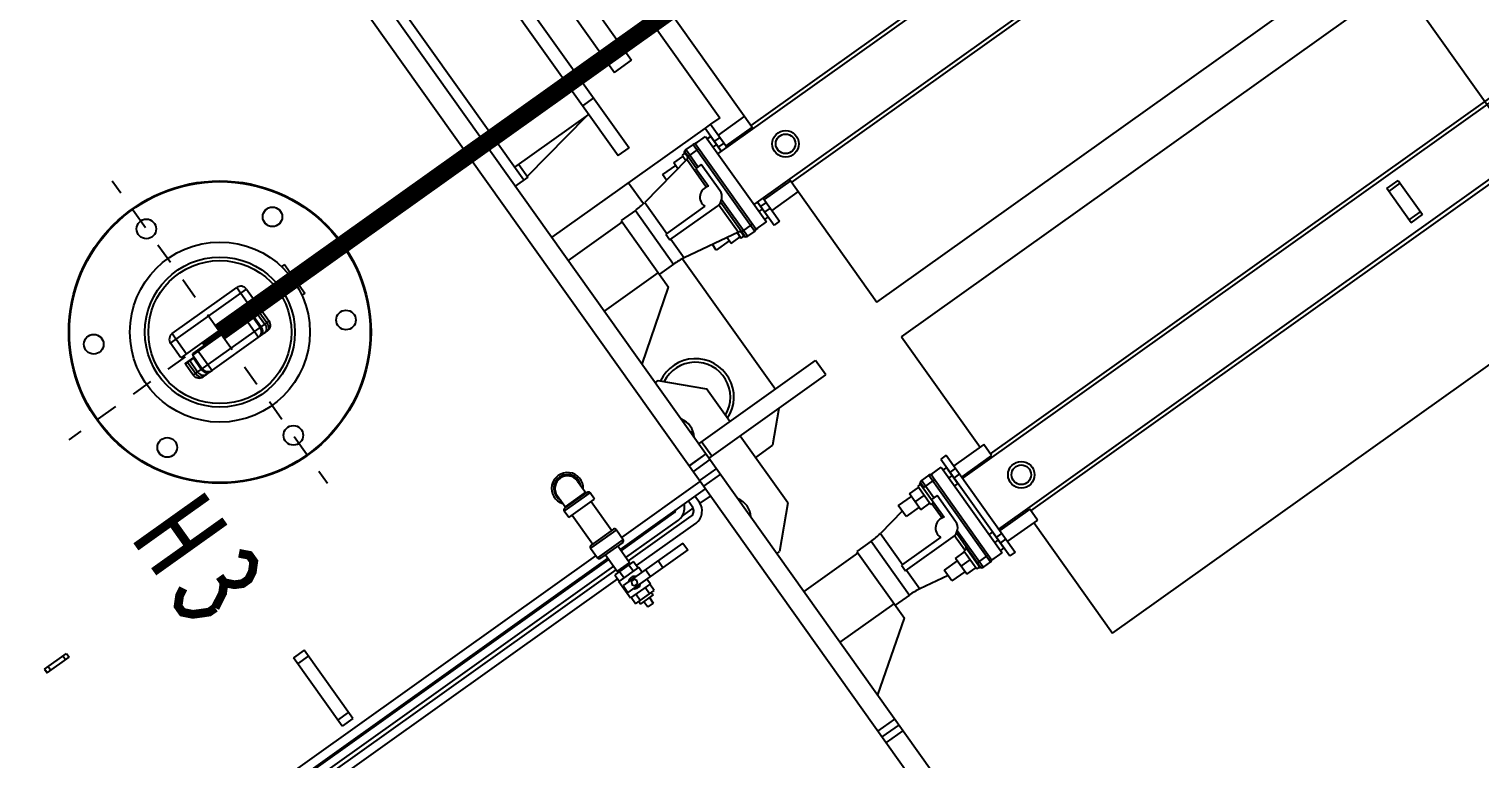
# Model space of a CAD drawing. Header units: feet. Extents: x 2321988 to 2329858, y 6722724 to 6730499.
# Drawn here: x 2326097.56 to 2326104.36, y 6726889.06 to 6726892.48 of the extents above; entities that cross this region are included whole.
import ezdxf

# ---------------------------------------------------------------- set-up
doc = ezdxf.new("R2010")
doc.units = ezdxf.units.FT
doc.header["$MEASUREMENT"] = 0
doc.header["$PDSIZE"] = 5
doc.linetypes.add('Midpoint Site Plan$0$CENTER', pattern=[2, 1.25, -0.25, 0.25, -0.25])
doc.layers.add('BESS Dimensions', color=3, linetype='Continuous')
doc.layers.add('C-BESS-EQUIPMENT', color=255, linetype='Continuous')
doc.styles.add('TG_DIMS', font='arial.ttf')
doc.dimstyles.new('TG-PROPOSED-ANNO', dxfattribs={"dimtxt": 0.1, "dimasz": 0.1, "dimexe": 0.05, "dimexo": 0.05, "dimgap": 0.02, "dimtad": 0, "dimtih": 1, "dimtoh": 1, "dimdsep": 46, "dimtxsty": 'TG_DIMS', "dimcen": 0, "dimclrd": 256, "dimclre": 256, "dimclrt": 256, "dimaunit": 1, "dimadec": 6, "dimazin": 2, "dimtfac": 1, "dimtofl": 0, "dimtmove": 1, "dimatfit": 3, "dimfxl": 1, "dimtolj": 1, "dimtzin": 0, "dimarcsym": 0})

# ---------------------------------------------------------------- blocks, each defined once
blk = doc.blocks.new('Midpoint Site Plan$0$A$Cc1a3344c')
at = {"linetype": 'Continuous'}
for p, q in [((2830.5, 1570.8), (2830.5, 3000.7)), ((3040.5, 1564.5), (3040.5, 2959.5)), ((2250, 1564.5), (2250, 2924.5)), ((2460, 1564.5), (2460, 2924.5)), ((2520.5, 1564.5), (2520.5, 2924.5)), ((2730.5, 1570.8), (2730.5, 2924.5)), ((2736.1, 1518.4), (2736.1, 2924.5)), ((2825, 1518.4), (2825, 2924.5)), ((2750.5, 2272), (2810.5, 2272)), ((2750.5, 2252), (2750.5, 2272)), ((2755.5, 2252), (2755.5, 2272)), ((2805.5, 2252), (2805.5, 2272)), ((2810.5, 2252), (2810.5, 2272)), ((2810.5, 2252), (2750.5, 2252)), ((2244.5, 1502.5), (2244.5, 2195)), ((2155.6, 1502.5), (2155.6, 1965.5)), ((2150, 1564.5), (2150, 1946)), ((1940, 1564.5), (2155.6, 1564.5)), ((2133.9, 1564.5), (2133.9, 1518.4)), ((2153, 1564.5), (2153, 1518.4)), ((2244.5, 1564.5), (2460, 1564.5)), ((2247, 1564.5), (2247, 1518.4)), ((2266.1, 1564.5), (2266.1, 1518.4)), ((2520.5, 1564.5), (2714.4, 1564.5)), ((2733.5, 1570.8), (2714.4, 1570.8)), ((2714.4, 1570.8), (2714.4, 1518.4)), ((2733.5, 1570.8), (2733.5, 1518.4)), ((2733.5, 1564.5), (2736.1, 1564.5)), ((2825, 1564.5), (2827.6, 1564.5)), ((2846.6, 1570.8), (2827.6, 1570.8)), ((2827.6, 1570.8), (2827.6, 1518.4)), ((2846.6, 1570.8), (2846.6, 1518.4)), ((2846.6, 1564.5), (3040.5, 1564.5)), ((1910, 1534.5), (2115, 1534.5)), ((2115, 1534.5), (2115, 1518.4)), ((2115, 1518.4), (2155.6, 1518.4)), ((2115, 1518.4), (2115, 1508.8)), ((2138, 1518.4), (2138, 1508.8)), ((2148, 1518.4), (2148, 1508.8)), ((2244.5, 1518.4), (2285, 1518.4)), ((2252, 1518.4), (2252, 1508.8)), ((2262, 1518.4), (2262, 1508.8)), ((2285, 1518.4), (2285, 1508.8)), ((2695.5, 1518.4), (2865.5, 1518.4)), ((2695.5, 1518.4), (2695.5, 1508.8)), ((2718.5, 1518.4), (2718.5, 1508.8)), ((2728.5, 1518.4), (2728.5, 1508.8)), ((2832.5, 1518.4), (2832.5, 1508.8)), ((2842.5, 1518.4), (2842.5, 1508.8)), ((2865.5, 1518.4), (2865.5, 1508.8)), ((2115, 1508.8), (2155.6, 1508.8)), ((2115, 1508.8), (2115, 1240)), ((2125, 1502.5), (2275, 1502.5)), ((2125, 1484.5), (2125, 1502.5)), ((2129.4, 1508.5), (2155.6, 1508.5)), ((2129.4, 1508.5), (2129.4, 1502.5)), ((2133.9, 1508.8), (2133.9, 1508.5)), ((2143.4, 1508.5), (2143.4, 1502.5)), ((2153, 1508.8), (2153, 1508.5)), ((2244.5, 1508.8), (2285, 1508.8)), ((2244.5, 1508.5), (2270.6, 1508.5)), ((2247, 1508.8), (2247, 1508.5)), ((2256.6, 1508.5), (2256.6, 1502.5)), ((2266.1, 1508.8), (2266.1, 1508.5)), ((2270.6, 1508.5), (2270.6, 1502.5)), ((2275, 1484.5), (2275, 1502.5)), ((2695.5, 1508.8), (2865.5, 1508.8)), ((2705.5, 1502.5), (2855.5, 1502.5)), ((2705.5, 1484.5), (2705.5, 1502.5)), ((2710, 1508.5), (2738, 1508.5)), ((2710, 1508.5), (2710, 1502.5)), ((2714.4, 1508.8), (2714.4, 1508.5)), ((2724, 1508.5), (2724, 1502.5)), ((2733.5, 1508.8), (2733.5, 1508.5)), ((2736.1, 1508.5), (2736.1, 1508.8)), ((2738, 1508.5), (2738, 1502.5)), ((2823.1, 1508.5), (2851.1, 1508.5)), ((2823.1, 1508.5), (2823.1, 1502.5)), ((2825, 1508.5), (2825, 1508.8)), ((2827.6, 1508.8), (2827.6, 1508.5)), ((2837.1, 1508.5), (2837.1, 1502.5)), ((2846.6, 1508.8), (2846.6, 1508.5)), ((2851.1, 1508.5), (2851.1, 1502.5)), ((2855.5, 1484.5), (2855.5, 1502.5)), ((1696.7, 1479.5), (1975, 1479.5)), ((1975, 1449.5), (1975, 1479.5)), ((2124, 1481.5), (2276, 1481.5)), ((2124, 1481.5), (2124, 1468.5)), ((2124.9, 1487.5), (2125, 1487.5)), ((2124.9, 1484.5), (2124.9, 1487.5)), ((2124.9, 1484.5), (2275.1, 1484.5)), ((2134, 1465.5), (2134, 1484.5)), ((2200, 1474.3), (2154.1, 1474.3)), ((2154.1, 1474.3), (2154.1, 1464.5)), ((2266, 1465.5), (2266, 1484.5)), ((2275, 1487.5), (2275.1, 1487.5)), ((2275.1, 1484.5), (2275.1, 1487.5)), ((2276, 1481.5), (2276, 1468.5)), ((2704.5, 1481.5), (2856.5, 1481.5)), ((2704.5, 1481.5), (2704.5, 1468.5)), ((2705.5, 1487.5), (2705.5, 1487.5)), ((2705.5, 1484.5), (2705.5, 1487.5)), ((2705.5, 1484.5), (2855.6, 1484.5)), ((2714.5, 1465.5), (2714.5, 1484.5)), ((2780.5, 1474.3), (2734.6, 1474.3)), ((2734.6, 1474.3), (2734.6, 1464.5)), ((2846.5, 1465.5), (2846.5, 1484.5)), ((2855.5, 1487.5), (2855.6, 1487.5)), ((2855.6, 1484.5), (2855.6, 1487.5)), ((2856.5, 1481.5), (2856.5, 1468.5)), ((2154.1, 1468.5), (2124, 1468.5)), ((2124.9, 1466.4), (2124.9, 1464.5)), ((2134.5, 1464.5), (2124.9, 1464.5)), ((2154.1, 1465.5), (2127, 1465.5)), ((2127.4, 1464.5), (2127.4, 1459.5)), ((2127.4, 1459.5), (2136.8, 1459.5)), ((2129.4, 1443.5), (2129.4, 1459.5)), ((2184.5, 1461.4), (2136.5, 1461.4)), ((2136.5, 1461.4), (2151.4, 1376.9)), ((2154.1, 1464.5), (2185.4, 1464.5)), ((2276, 1468.5), (2212.2, 1468.5)), ((2273, 1465.5), (2214.1, 1465.5)), ((2215.5, 1461.4), (2263.5, 1461.4)), ((2215.8, 1375.2), (2215.8, 1458.5)), ((2263.5, 1461.4), (2248.6, 1376.9)), ((2263.2, 1459.5), (2272.6, 1459.5)), ((2275.1, 1464.5), (2265.5, 1464.5)), ((2270.6, 1443.5), (2270.6, 1459.5)), ((2272.6, 1464.5), (2272.6, 1459.5)), ((2275.1, 1466.4), (2275.1, 1464.5)), ((2734.6, 1468.5), (2704.5, 1468.5)), ((2705.5, 1466.4), (2705.5, 1464.5)), ((2705.5, 1464.5), (2765.9, 1464.5)), ((2714.5, 1465.5), (2707.5, 1465.5)), ((2708, 1464.5), (2708, 1459.5)), ((2708, 1459.5), (2740, 1459.5)), ((2710, 1443.5), (2710, 1459.5)), ((2724, 1443.5), (2724, 1459.5)), ((2738, 1443.5), (2738, 1459.5)), ((2740, 1464.5), (2740, 1459.5)), ((2765.1, 1461.4), (2740, 1461.4)), ((2856.5, 1468.5), (2792.7, 1468.5)), ((2853.5, 1465.5), (2794.6, 1465.5)), ((2796, 1461.4), (2821.1, 1461.4)), ((2796.3, 1375.2), (2796.3, 1458.5)), ((2818.6, 1465.5), (2818.6, 1464.5)), ((2855.6, 1464.5), (2818.6, 1464.5)), ((2821.1, 1464.5), (2821.1, 1459.5)), ((2821.1, 1459.5), (2853.1, 1459.5)), ((2823.1, 1443.5), (2823.1, 1459.5)), ((2837.1, 1443.5), (2837.1, 1459.5)), ((2851.1, 1443.5), (2851.1, 1459.5)), ((2853.1, 1464.5), (2853.1, 1459.5)), ((2855.6, 1466.4), (2855.6, 1464.5)), ((1704.1, 1449.5), (1975, 1449.5)), ((2139.6, 1443.5), (2129.4, 1443.5)), ((2133.9, 1443.5), (2133.9, 1420.8)), ((2205.8, 1443.9), (2205.8, 1375.2)), ((2270.6, 1443.5), (2260.4, 1443.5)), ((2266.1, 1443.5), (2266.1, 1420.8)), ((2502.4, 1444.8), (2477, 1444.8)), ((2477, 1240), (2477, 1444.8)), ((2502.4, 1240), (2502.4, 1444.8)), ((2738, 1443.5), (2710, 1443.5)), ((2714.4, 1443.5), (2714.4, 1420.8)), ((2733.5, 1443.5), (2733.5, 1420.8)), ((2786.3, 1443.9), (2786.3, 1375.2)), ((2851.1, 1443.5), (2823.1, 1443.5)), ((2827.6, 1443.5), (2827.6, 1420.8)), ((2846.6, 1443.5), (2846.6, 1420.8)), ((2143.6, 1420.8), (2133.9, 1420.8)), ((2266.1, 1420.8), (2256.4, 1420.8)), ((2733.5, 1420.8), (2714.4, 1420.8)), ((2724.1, 1420.8), (2731.9, 1376.9)), ((2846.6, 1420.8), (2827.6, 1420.8)), ((2836.9, 1420.8), (2829.2, 1376.9)), ((1575, 1403.9), (2075, 1403.9)), ((1987.5, 1384.9), (1987.5, 1403.9)), ((2075, 1384.9), (2075, 1403.9)), ((1575, 1384.9), (2075, 1384.9)), ((2002.8, 1254.9), (2002.8, 1384.9)), ((2002.8, 1380.5), (2023.8, 1261.7)), ((2115, 1374.5), (2151.7, 1374.5)), ((2151.4, 1376.9), (2205.8, 1376.9)), ((2205.8, 1375.2), (2215.8, 1375.2)), ((2215.8, 1376.9), (2248.6, 1376.9)), ((2248.3, 1374.5), (2477, 1374.5)), ((2731.9, 1376.9), (2786.3, 1376.9)), ((2786.3, 1375.2), (2796.3, 1375.2)), ((2796.3, 1376.9), (2829.2, 1376.9)), ((2152.9, 1359.5), (2247.1, 1359.5)), ((2152.9, 1359.5), (2152.9, 1334.5)), ((2247.1, 1359.5), (2247.1, 1334.5)), ((2502.4, 1362.1), (2540, 1324.5)), ((2733.4, 1359.5), (2827.6, 1359.5)), ((2733.4, 1359.5), (2733.4, 1334.5)), ((2827.6, 1359.5), (2827.6, 1334.5)), ((2152.9, 1334.5), (2269.8, 1334.5)), ((2155.6, 1240), (2155.6, 1334.5)), ((2244.5, 1240), (2244.5, 1334.5)), ((2337.3, 1240), (2269.8, 1334.5)), ((2733.4, 1334.5), (2850.4, 1334.5)), ((2736.1, 1240), (2736.1, 1334.5)), ((2825, 1240), (2825, 1334.5)), ((2917.8, 1240), (2850.4, 1334.5)), ((2540, 1324.5), (2540, 1294.5)), ((2369.5, 1244.5), (2419.5, 1294.5)), ((2477, 1294.5), (2419.5, 1294.5)), ((2619.5, 1294.5), (2502.4, 1294.5)), ((2619.5, 1294.5), (2669.5, 1244.5)), ((1625, 1254.9), (2025, 1254.9)), ((2002.8, 1261.7), (2025, 1261.7)), ((2025, 1261.7), (2025, 1240)), ((2369.5, 1244.5), (2369.5, 1240)), ((2502.4, 1244.8), (2477, 1244.8)), ((2669.5, 1240), (2669.5, 1244.5)), ((860.8, 1240), (3139.7, 1240)), ((2494.9, 1210.2), (2494.9, 1240)), ((2495, 1210.2), (2495, 1240)), ((2505, 1210.2), (2505, 1240)), ((2520.4, 1240), (2520.4, 1210.2)), ((2530.4, 1240), (2530.4, 1210)), ((2960, 1210), (2960, 1240)), ((2970, 1240), (2970, 1210)), ((2980, 1240), (2980, 1210)), ((2522, 1210.2), (900.3, 1210.2)), ((3144.3, 1210), (2522, 1210)), ((2522, 1072.6), (2522, 1210)), ((2534.7, 1210), (2534.7, 1060.7)), ((2547.4, 1192), (2547.4, 1210)), ((2546, 1192), (2534.7, 1192)), ((2561.1, 1185.1), (2560.1, 1186.1)), ((2546, 1180), (2534.7, 1180)), ((2543.1, 1167.1), (2542.1, 1168.1)), ((2547.4, 1160.7), (2547.4, 1180)), ((2552.7, 1176.7), (2551.7, 1177.7)), ((2555, 1060.7), (2555, 1171)), ((2567, 1066.5), (2567, 1171)), ((2537, 1060.7), (2537, 1153)), ((2549, 1060.7), (2549, 1153)), ((2579.3, 1139), (2591.3, 1139)), ((2579.3, 1139), (2579.3, 1034.1)), ((2591.3, 1139), (2591.3, 1034.1)), ((2579.3, 1095.6), (2591.3, 1095.6)), ((2420, 1067.9), (2441, 1067.9)), ((2439.5, 1067.9), (2439.5, 1032.1)), ((2441, 1030.4), (2441, 1069.6)), ((2455, 1072.6), (2444, 1072.6)), ((2444, 1027.4), (2444, 1072.6)), ((2455, 1027.4), (2455, 1072.6)), ((2455, 1066.7), (2505.7, 1066.7)), ((2505.7, 1069.6), (2505.7, 1030.4)), ((2508.7, 1072.6), (2525.7, 1072.6)), ((2508.7, 1072.6), (2508.7, 1027.4)), ((2525.7, 1072.6), (2525.7, 1027.4)), ((2528.7, 1069.6), (2528.7, 1030.4)), ((2528.7, 1060.7), (2557.8, 1060.7)), ((2557.8, 1060.7), (2557.8, 1039.3)), ((2559.8, 1060.4), (2557.8, 1060.4)), ((2557.9, 1060.7), (2557.9, 1039.3)), ((2559.8, 1066.5), (2570.9, 1066.5)), ((2559.8, 1066.5), (2559.8, 1033.5)), ((2559.8, 1058.2), (2570.9, 1058.2)), ((2570.9, 1067.5), (2579.3, 1067.5)), ((2570.9, 1067.5), (2570.9, 1032.5)), ((2579.3, 1073.6), (2591.3, 1073.6)), ((2591.3, 1067.5), (2599.7, 1067.5)), ((2599.7, 1067.5), (2599.7, 1032.5)), ((2610.8, 1066.5), (2599.7, 1066.5)), ((2610.8, 1058.2), (2599.7, 1058.2)), ((2610.8, 1033.5), (2610.8, 1066.5)), ((2610.8, 1060.6), (2615.1, 1061.5)), ((2615.1, 1061.5), (2615.1, 1038.5)), ((2528.7, 1039.3), (2557.8, 1039.3)), ((2534.7, 1039.3), (2534.7, -1210)), ((2537, 6.2), (2537, 1039.3)), ((2549, 6.4), (2549, 1039.3)), ((2555, 6.6), (2555, 1039.3)), ((2559.8, 1039.6), (2557.8, 1039.6)), ((2559.8, 1041.8), (2570.9, 1041.8)), ((2585.3, 1054.7), (2581.2, 1052.4)), ((2581.2, 1052.4), (2581.2, 1047.6)), ((2581.2, 1047.6), (2585.3, 1045.3)), ((2589.4, 1052.4), (2585.3, 1054.7)), ((2585.3, 1045.3), (2589.4, 1047.6)), ((2589.4, 1047.6), (2589.4, 1052.4)), ((2610.8, 1041.8), (2599.7, 1041.8)), ((2610.8, 1039.4), (2615.1, 1038.5)), ((2615.1, 1054.8), (2624.6, 1054.8)), ((2615.1, 1045.2), (2624.6, 1045.2)), ((2624.6, 1054.8), (2624.6, 1045.2)), ((2420, 1032.1), (2441, 1032.1)), ((2455, 1027.4), (2444, 1027.4)), ((2455, 1033.3), (2505.7, 1033.3)), ((2508.7, 1027.4), (2525.7, 1027.4)), ((2522, -1210), (2522, 1027.4)), ((2559.8, 1033.5), (2570.9, 1033.5)), ((2567, 6.7), (2567, 1033.5)), ((2570.9, 1032.5), (2599.7, 1032.5)), ((2579.3, 1034.1), (2591.3, 1034.1)), ((2610.8, 1033.5), (2599.7, 1033.5)), ((1925, 906), (1975, 906)), ((1925, 906), (1925, 900.3)), ((1975, 906), (1975, 900.3)), ((1912.1, 831.6), (1947.5, 831.6)), ((1912.1, 718.4), (1912.1, 831.6)), ((1922.1, 841.6), (1947.5, 841.6)), ((1922.1, 708.4), (1922.1, 841.6)), ((1947.5, 841.6), (1947.5, 708.4)), ((1957.5, 840.6), (1957.5, 826.8)), ((1958.5, 841.6), (1978, 841.6)), ((1958.5, 841.6), (1958.5, 825.8)), ((1958.5, 837.6), (1978, 837.6)), ((1958.5, 834), (1978, 834)), ((1978, 708.4), (1978, 841.6)), ((1988, 718.4), (1988, 831.6)), ((1952.5, 726.2), (1952.5, 823.8)), ((1952.5, 815.8), (1988, 815.8)), ((1978, 825.8), (1954.5, 825.8)), ((1954.5, 724.2), (1954.5, 825.8)), ((1957.5, 826.7), (1957.5, 826.8)), ((1958.5, 827.5), (1978, 827.5)), ((1952.5, 734.2), (1988, 734.2)), ((1912.1, 718.4), (1947.5, 718.4)), ((1947.5, 708.4), (1922.1, 708.4)), ((1954.5, 724.2), (1978, 724.2)), ((1957.5, 723.3), (1957.5, 723.2)), ((1957.5, 723.3), (1957.5, 723.3)), ((1957.5, 723.3), (1957.5, 723.3)), ((1957.5, 723.3), (1957.5, 723.3)), ((1957.5, 723.2), (1957.5, 723.2)), ((1957.5, 723.2), (1957.5, 709.4)), ((1958.5, 708.4), (1958.5, 724.2)), ((1978, 722.5), (1958.5, 722.5)), ((1978, 716), (1958.5, 716)), ((1978, 712.4), (1958.5, 712.4)), ((1978, 708.4), (1958.5, 708.4)), ((2510, 609.5), (2390, 609.5)), ((2390, 609.5), (2390, 590.5)), ((2400.6, 590.5), (2400.6, 609.5)), ((2499.4, 590.5), (2499.4, 609.5)), ((2510, 609.5), (2510, 590.5)), ((2510, 590.5), (2390, 590.5)), ((2196.8, 329.9), (2203.2, 329.9)), ((2196.8, 291.5), (2196.8, 329.9)), ((2196.8, 324), (2203.2, 324)), ((2203.2, 291.5), (2203.2, 329.9)), ((2196.8, 298), (2203.2, 298)), ((2196.8, 291.9), (2203.2, 291.9)), ((2196.8, 291.5), (2203.2, 291.5))]:
    blk.add_line(p, q, dxfattribs=at)
at = {"linetype": 'Midpoint Site Plan$0$CENTER'}
for q in [(1950, 1040), (1685, 775), (2215, 775), (1950, 510)]:
    blk.add_line((1950, 775), q, dxfattribs=at)
at = {"linetype": 'Continuous'}
blk.add_lwpolyline([(1955.5, 724.2), (1955.9, 724.2), (1956.3, 724.1), (1956.7, 723.9), (1957, 723.7), (1957.3, 723.5), (1957.4, 723.4), (1957.5, 723.3)], dxfattribs=at)
at = {"linetype": 'Continuous', "const_width": 12.5}
for points in [[(2130.2, 624.3), (2130.2, 499.3)], [(2174, 624.3), (2174, 499.3)], [(2223.2, 613.9), (2234.1, 624.3), (2245, 624.3), (2256, 613.9), (2261.5, 603.5), (2261.5, 593.1), (2256, 582.6), (2245, 572.2), (2256, 561.8), (2266.9, 541)], [(2130.2, 561.8), (2174, 561.8)], [(2234.1, 572.2), (2245, 572.2)], [(2266.9, 541), (2266.9, 530.6), (2261.5, 520.1), (2256, 509.7), (2245, 499.3), (2234.1, 499.3), (2223.2, 509.7), (2217.7, 520.1)]]:
    blk.add_lwpolyline(points, dxfattribs=at)
at = {"linetype": 'Continuous'}
for centre, radius in [((2200, 1589.5), 19), ((2200, 1589.5), 14), ((2780.5, 1589.5), 19), ((2780.5, 1589.5), 14), ((1950, 775), 216), ((1950, 775), 216), ((1950, 775), 215), ((1859.5, 931.8), 14), ((2040.5, 931.8), 14), ((1950, 775), 128.6), ((1950, 775), 107.2), ((1950, 775), 102.2), ((1769, 775), 14), ((2131, 775), 14), ((1859.5, 618.2), 14), ((2040.5, 618.2), 14)]:
    blk.add_circle(centre, radius, dxfattribs=at)
for centre, radius, start, end in [((2127, 1481.5), 3, 90, 180), ((2200, 1458.5), 15.8, 0, 90), ((2273, 1481.5), 3, 0, 90), ((2707.5, 1481.5), 3, 90, 180), ((2780.5, 1458.5), 15.8, 0, 90), ((2853.5, 1481.5), 3, 0, 90), ((2127, 1468.5), 3, 180, 270), ((2131.5, 1460.5), 5, 10, 90), ((2200, 1458.5), 15.8, 157.6402, 291.4669), ((2268.5, 1460.5), 5, 90, 170), ((2273, 1468.5), 3, 270, 0), ((2707.5, 1468.5), 3, 180, 270), ((2780.5, 1458.5), 15.8, 157.6402, 291.4669), ((2853.5, 1468.5), 3, 270, 0), ((2052.9, 1359.5), 100, 0, 10), ((2347.1, 1359.5), 100, 170, 180), ((2633.4, 1359.5), 100, 0, 10), ((2927.6, 1359.5), 100, 170, 180), ((2420, 1274.5), 55, 21.363, 209.6717), ((2420, 1274.5), 50, 23.6268, 208.0889), ((2449.5, 1214.5), 30, 58.3772, 121.6228), ((2589.5, 1214.5), 30, 58.3772, 121.6228), ((2420, 1274.5), 50, 316.2255, 320.6912), ((2420, 1274.5), 55, 320.8872, 322.267), ((2546, 1172), 20, 45, 90), ((2547, 1171), 20, 0, 45), ((2528, 1154), 20, 45, 70.3905), ((2529, 1153), 20, 0, 45), ((2546, 1172), 8, 45, 90), ((2547, 1171), 8, 0, 45), ((2529, 1153), 8, 0, 45), ((2420, 1050), 22.6, 52.3379, 307.6621), ((2420, 1050), 19.6, 65.7217, 294.2783), ((2420, 1050), 17.9, 90, 270), ((2444, 1069.6), 3, 90, 180), ((2508.7, 1069.6), 3, 90, 180), ((2525.7, 1069.6), 3, 0, 90), ((2585.3, 1050), 8.75, 133.2918, 226.7082), ((2585.3, 1050), 8.75, 313.2918, 46.7082), ((2444, 1030.4), 3, 180, 270), ((2508.7, 1030.4), 3, 180, 270), ((2525.7, 1030.4), 3, 270, 0), ((1922.1, 831.6), 10, 90, 180), ((1958.5, 840.6), 1, 90, 180), ((1978, 831.6), 10, 0, 90), ((1954.5, 823.8), 2, 90, 180), ((1956.5, 826.8), 1, 270, 0), ((1956.5, 826.9), 1.04, 330.1881, 332.7686), ((1956.5, 826.9), 0.988, 332.7725, 334.8426), ((1958.7, 827), 1.26, 218.0169, 223.906), ((1978, 815.8), 10, 0, 90), ((1950, 775), 26.6, 84.5292, 95.4708), ((1950, 775), 19, 82.3136, 97.6864), ((1950, 775), 19, 262.3136, 277.6864), ((1950, 775), 26.6, 264.5292, 275.4708), ((1954.5, 726.2), 2, 180, 270), ((1978, 734.2), 10, 270, 0), ((1922.1, 718.4), 10, 180, 270), ((1956.5, 723.2), 1, 2.3015, 8.3674), ((1958.5, 709.4), 1, 180, 270), ((1978, 718.4), 10, 270, 0)]:
    blk.add_arc(centre, radius, start, end, dxfattribs=at)
for points in [[(1958.5, 834), (1958.1, 834), (1957.4, 833.6), (1957.7, 833.3)], [(1958.5, 827.5), (1958.1, 827.5), (1957.6, 827.2), (1957.5, 826.8)], [(1958.5, 716), (1958.1, 716), (1957.4, 716.4), (1957.7, 716.7)]]:
    blk.add_open_spline(points, degree=3, dxfattribs=at)
for points, knots in [([(1958.5, 837.6), (1958.3, 837.6), (1957.9, 837.6), (1957.6, 837.1), (1957.7, 837)], [0, 0, 0, 0, 0.649675, 1, 1, 1, 1]), ([(1978, 837.6), (1979.2, 837.6), (1983.1, 837.3), (1988, 834.4), (1988, 831.6)], [0, 0, 0, 0, 0.317877, 1, 1, 1, 1]), ([(1978, 834), (1980.4, 834), (1985.4, 832.6), (1988, 827.9), (1988, 825.7)], [0, 0, 0, 0, 0.532275, 1, 1, 1, 1]), ([(1957.2, 826.1), (1957.1, 826), (1956.9, 825.9), (1956.6, 825.8), (1956.5, 825.8)], [0, 0, 0, 0, 0.518543, 1, 1, 1, 1]), ([(1957.4, 826.4), (1957.4, 826.3), (1957.3, 826.2), (1957.2, 826.2), (1957.2, 826.1)], [0, 0, 0, 0, 0.495302, 1, 1, 1, 1]), ([(1957.5, 826.7), (1957.5, 826.7), (1957.5, 826.6), (1957.4, 826.5), (1957.4, 826.4)], [0, 0, 0, 0, 0.490978, 1, 1, 1, 1]), ([(1957.5, 826.8), (1957.5, 826.8), (1957.5, 826.8), (1957.5, 826.7), (1957.5, 826.7)], [0, 0, 0, 0, 0.503286, 1, 1, 1, 1]), ([(1957.7, 826.2), (1957.7, 826.3), (1957.6, 826.4), (1957.5, 826.6), (1957.5, 826.7)], [0, 0, 0, 0, 0.493678, 1, 1, 1, 1]), ([(1958, 826), (1958, 826), (1957.9, 826), (1957.8, 826.1), (1957.8, 826.1)], [0, 0, 0, 0, 0.492257, 1, 1, 1, 1]), ([(1958.5, 825.8), (1958.4, 825.8), (1958.2, 825.8), (1958.1, 825.9), (1958, 826)], [0, 0, 0, 0, 0.458431, 1, 1, 1, 1]), ([(1978, 827.5), (1980.4, 827.5), (1985.4, 826.1), (1988, 821.3), (1988, 819.2)], [0, 0, 0, 0, 0.532275, 1, 1, 1, 1]), ([(1978, 722.5), (1980.4, 722.5), (1985.4, 723.9), (1988, 728.7), (1988, 730.8)], [0, 0, 0, 0, 0.532275, 1, 1, 1, 1]), ([(1957.5, 723.2), (1957.5, 723.2), (1957.5, 723.2), (1957.5, 723.2), (1957.5, 723.2)], [0, 0, 0, 0, 0.176304, 1, 1, 1, 1]), ([(1957.5, 723.2), (1957.5, 723.1), (1957.6, 723.1), (1957.6, 723.1), (1957.6, 723.1)], [0, 0, 0, 0, 0.464556, 1, 1, 1, 1]), ([(1957.6, 723.1), (1957.6, 723.1), (1957.6, 723.1), (1957.6, 723), (1957.6, 723)], [0, 0, 0, 0, 0.483012, 1, 1, 1, 1]), ([(1957.6, 723), (1957.7, 722.9), (1957.9, 722.8), (1958.2, 722.9), (1958.3, 722.9)], [0, 0, 0, 0, 0.406347, 1, 1, 1, 1]), ([(1958.5, 712.4), (1958.3, 712.4), (1957.9, 712.4), (1957.6, 712.9), (1957.7, 713)], [0, 0, 0, 0, 0.649675, 1, 1, 1, 1]), ([(1978, 716), (1980.4, 716), (1985.4, 717.4), (1988, 722.1), (1988, 724.3)], [0, 0, 0, 0, 0.532275, 1, 1, 1, 1]), ([(1978, 712.4), (1979.2, 712.4), (1983.1, 712.7), (1988, 715.6), (1988, 718.4)], [0, 0, 0, 0, 0.317877, 1, 1, 1, 1])]:
    blk.add_open_spline(points, degree=3, knots=knots, dxfattribs=at)
blk = doc.blocks.new('*D109')
at = {"layer": 'BESS Dimensions', "lineweight": -2, "transparency": 16777216}
for p, q in [((2326125.1693, 6727002.8662), (2326110.2842, 6727023.7584)), ((2326105.0412, 6727013.8836), (2326040.7778, 6726968.0974)), ((2325956.6732, 6726908.1749), (2326020.9365, 6726953.961)), ((2325960.5127, 6726885.5523), (2325945.6276, 6726906.4444))]:
    blk.add_line(p, q, dxfattribs=at)
at = {"layer": 'BESS Dimensions', "transparency": 16777216}
for points in [[(2326104.0741, 6727015.241), (2326106.0083, 6727012.5262), (2326113.1855, 6727019.6862)], [(2325955.7061, 6726909.5323), (2325957.6403, 6726906.8175), (2325948.5289, 6726902.3723)]]:
    blk.add_solid(points, dxfattribs=at)
at = {"layer": 'Defpoints', "color": 0, "transparency": 16777216}
for p in [(2326128.0706, 6726998.7941), (2325948.5289, 6726902.3723), (2325963.414, 6726881.4801)]:
    blk.add_point(p, dxfattribs=at)
at = {"layer": 'BESS Dimensions', "transparency": 16777216, "insert": (2326030.8572, 6726961.0292), "char_height": 10, "attachment_point": 5, "style": 'TG_DIMS'}
blk.add_mtext("\\A1;202.17'", dxfattribs=at)

msp = doc.modelspace()

# ---------------------------------------------------------------- linework, layer by layer
at = {"layer": 'C-BESS-EQUIPMENT'}
msp.add_lwpolyline([(2326094.5737, 6726878.3406), (2326077.7461, 6726901.9591), (2326090.777, 6726911.2433), (2326107.6046, 6726887.6248)], close=True, dxfattribs=at)
at = {"layer": 'C-BESS-EQUIPMENT', "const_width": 0.0833}
msp.add_lwpolyline([(2326098.4584, 6726891.0569), (2326101.7459, 6726893.3992)], dxfattribs=at)

# ---------------------------------------------------------------- block references
at = {"layer": 'C-BESS-EQUIPMENT', "xscale": 0.003280839895013123, "yscale": 0.003280839895013123, "zscale": 0.003280839895013123, "rotation": 305.4689808292026}
msp.add_blockref('Midpoint Site Plan$0$A$Cc1a3344c', (2326092.6753, 6726894.792), dxfattribs=at)

# ---------------------------------------------------------------- dimensions: what is measured, and where the dimension line sits
at = {"layer": 'BESS Dimensions'}
dim = msp.add_aligned_dim(p1=(2326128.0706, 6726998.7941), p2=(2325963.414, 6726881.4801), distance=-25.6525, dimstyle='TG-PROPOSED-ANNO', override={"dimscale": 50, "dimpost": "'"}, dxfattribs=at)
dim.commit()
dim.dimension.update_dxf_attribs({"geometry": '*D109', "text_midpoint": (2326030.8572, 6726961.0292)})

doc.saveas('drawing.dxf')
